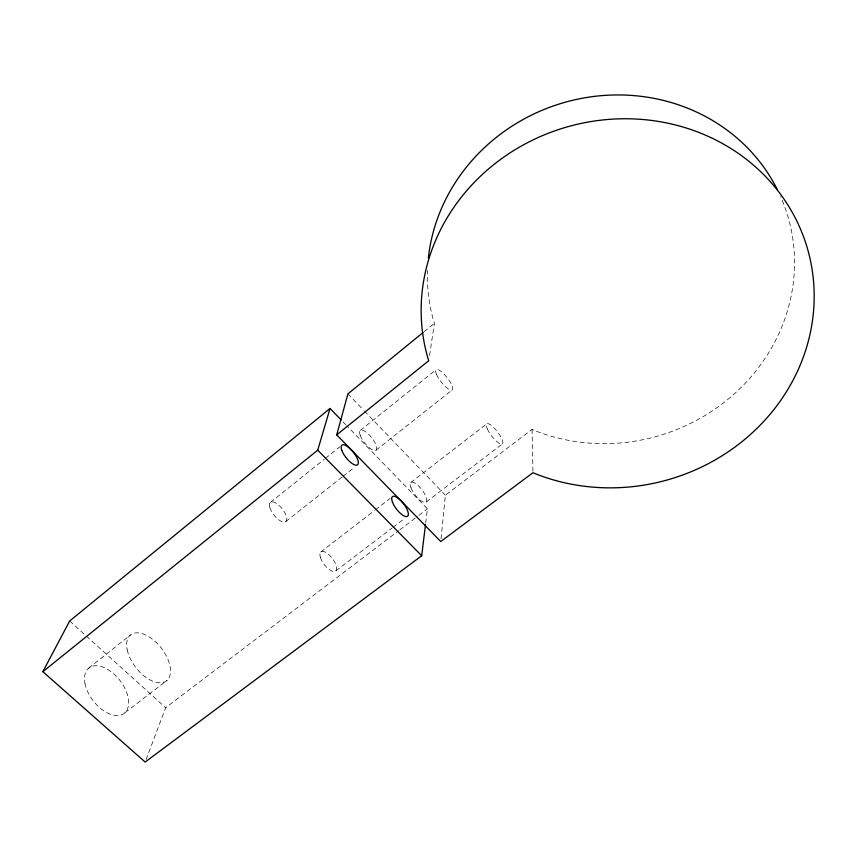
<?xml version="1.0" encoding="UTF-8"?>
<svg xmlns="http://www.w3.org/2000/svg" width="857" height="857" viewBox="0 0 857 857"><rect width="100%" height="100%" fill="white"/><g stroke="black" fill="none" stroke-linecap="round" stroke-linejoin="round"><path stroke-width="0.64" stroke-dasharray="4.29 3.21" d="M441.012 538.882L445.372 495.228L532.036 429.411L534.382 430.428A184.684 173.2 -18.3 0 0 738.284 390.192A184.684 173.2 -18.3 0 0 780.598 196.521M425.693 523.177L427.439 508.854L346.731 425.683M429.528 355.537L434.413 323.271L433.631 320.85A184.684 173.2 -18.3 0 1 427.461 270.491M146.108 759.591L165.669 707.689L398.709 530.676M424.119 331.68L434.413 323.271M270.448 502.406L324.289 459.256M325.328 458.431L339.822 446.818M360.294 430.418L436.117 369.667M88.646 668.192L130.403 635.037M285.863 521.506L342.039 477.092M343.079 476.267L354.519 467.215M376.116 450.139L452.271 389.903M320.722 552.026L374.413 510.579M375.462 509.765L390.203 498.388M410.739 482.534L486.647 423.947M124.993 712.66L167.222 680.212M335.89 570.826L391.938 528.126M392.988 527.312L404.622 518.453M426.304 501.934L502.534 443.851M399.78 529.872L417.862 516.128M418.934 515.314L427.439 508.854M69.653 620.993L165.669 707.689M343.025 421.858L345.81 424.718M347.921 393.877L363.55 410.128M364.471 411.081L445.372 495.228M532.036 429.411L532.99 472.7M410.974 487.762A12.459 4.264 52.5 0 0 425.297 502.459A12.459 4.264 52.5 0 0 419.202 486.572A12.459 4.264 52.5 0 0 410.974 487.762M360.24 435.41A12.641 4.392 51.5 0 0 374.991 450.557A12.641 4.392 51.5 0 0 369.292 434.938A12.641 4.392 51.5 0 0 360.24 435.41M487.344 428.95A12.759 3.557 52.4 0 0 501.677 444.258A12.759 3.557 52.4 0 0 494.682 428.554A12.759 3.557 52.4 0 0 487.344 428.95M436.524 374.423A12.951 3.664 51.6 0 0 451.296 390.203A12.951 3.664 51.6 0 0 444.697 374.798A12.951 3.664 51.6 0 0 436.524 374.423M320.443 557.478A12.105 5.046 52.7 0 0 334.733 571.48A12.105 5.046 52.7 0 0 329.656 555.4A12.105 5.046 52.7 0 0 320.443 557.478M269.88 507.655A12.277 5.196 51.3 0 0 284.588 522.063A12.277 5.196 51.3 0 0 279.907 506.219A12.277 5.196 51.3 0 0 269.88 507.655M84.929 683.265A28.731 16.786 52 0 0 121.201 714.909A28.731 16.786 52 0 0 113.617 673.741A28.731 16.786 52 0 0 84.929 683.265M127.211 649.885A29.159 16.015 52 0 0 163.58 682.333A29.159 16.015 52 0 0 154.946 641.272A29.159 16.015 52 0 0 127.211 649.885"/><path stroke-width="1.29" d="M341.172 419.941L330.041 408.468L69.653 620.993L42.85 671.695L145.176 762.055L421.698 555.743L425.533 524.484M336.694 434.885L428.757 360.701L427.911 358.14A197.517 183.494 -15.7 0 1 611.416 119.209A197.517 183.494 -15.7 0 1 810.283 332.977A197.517 183.494 -15.7 0 1 535.496 473.782L532.99 472.7L440.744 541.528L336.694 434.885L347.921 393.877L423.09 332.516M42.85 671.695L317.711 450.182L330.041 408.468M317.711 450.182L421.698 555.743M428.361 257.893A184.684 173.2 -18.3 0 1 580.468 98.598A184.684 173.2 -18.3 0 1 777.256 189.451M392.442 502.031A12.384 4.424 52.5 0 0 406.764 516.589A12.384 4.424 52.5 0 0 400.883 500.659A12.384 4.424 52.5 0 0 392.442 502.031M341.739 450.204A12.566 4.553 51.4 0 0 356.48 465.201A12.566 4.553 51.4 0 0 350.995 449.529A12.566 4.553 51.4 0 0 341.739 450.204"/></g></svg>
